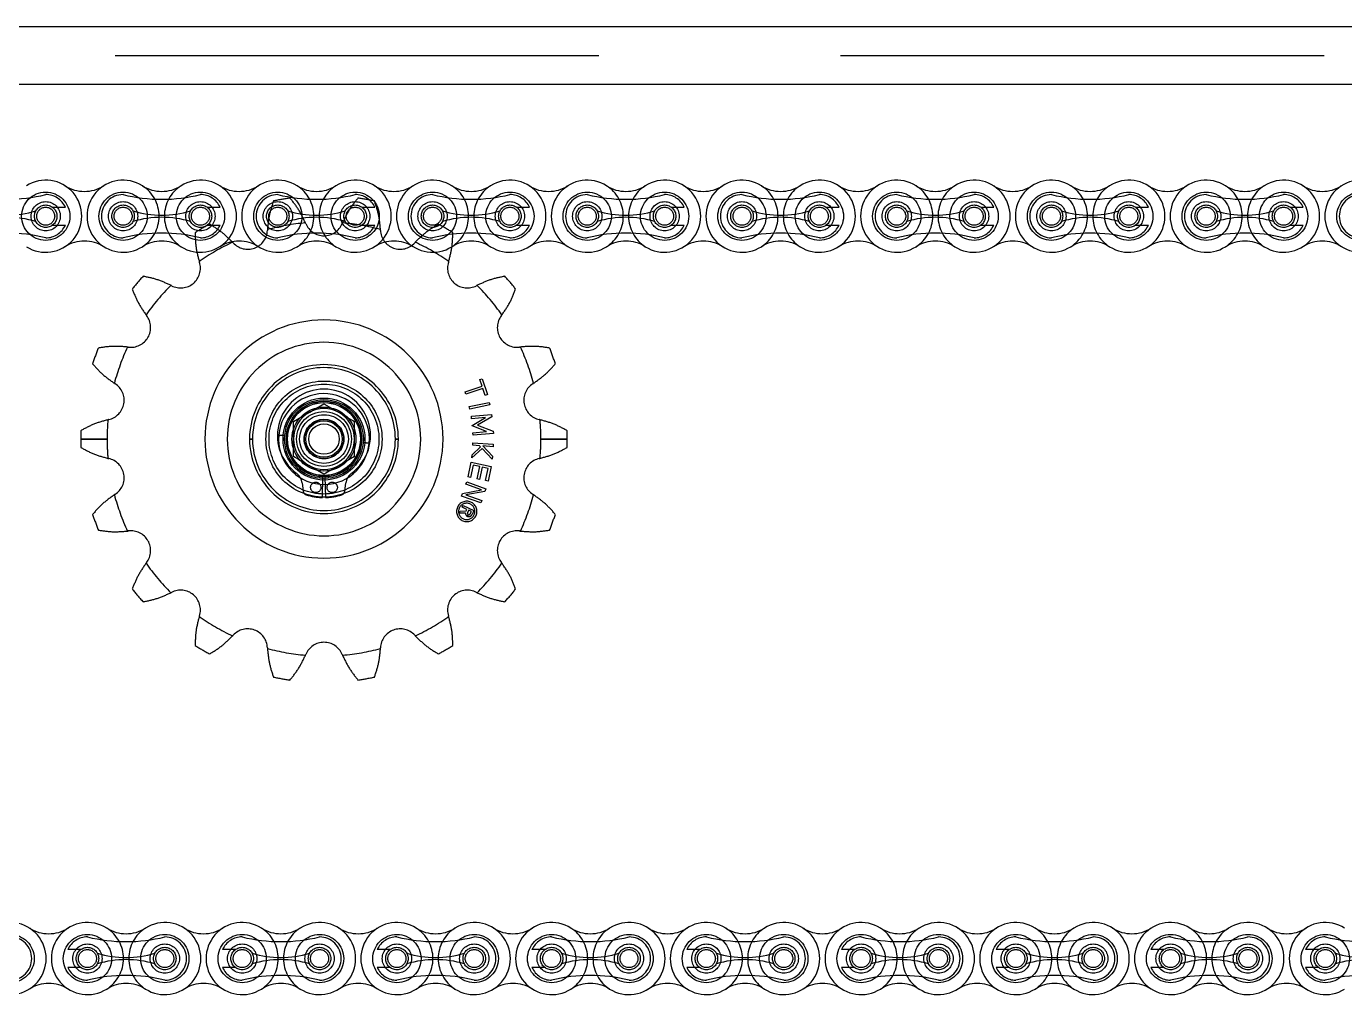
# Model space of a CAD drawing. Header units: metres. Extents: x 0 to 21025, y 0 to 14850.
# Drawn here: x 5267.5 to 5483.9, y 13127.8 to 13286.7 of the extents above; entities that cross this region are included whole.
import ezdxf

# ---------------------------------------------------------------- set-up
doc = ezdxf.new("R2010")
doc.units = ezdxf.units.M
doc.header["$LTSCALE"] = 25
doc.linetypes.add('HIDDEN2', pattern=[4.7625, 3.175, -1.5875])
doc.layers.add('SL4', color=4, linetype='Continuous')
doc.layers.add('ST1', color=7, linetype='HIDDEN2')

msp = doc.modelspace()

# ---------------------------------------------------------------- linework, layer by layer
at = {"layer": 'SL4'}
for p, q in [((4210.539, 13286.681), (5535.514, 13286.681)), ((5535.514, 13277.156), (4210.539, 13277.156)), ((5316.357, 13224.725), (5318.857, 13223.281)), ((5311.357, 13221.838), (5313.857, 13223.281)), ((5321.357, 13216.064), (5318.857, 13214.621)), ((5316.357, 13213.178), (5313.857, 13214.621))]:
    msp.add_line(p, q, dxfattribs=at)
for radius in [6, 3, 2.5]:
    msp.add_circle((5316.357, 13218.951), radius, dxfattribs=at)
for start, end in [(120, 180), (60, 120), (0, 60), (180, 240), (300, 0), (240, 300)]:
    msp.add_arc((5316.357, 13218.951), 5, start, end, dxfattribs=at)
for points, knots in [([(5313.857, 13223.281), (5313.916, 13223.316), (5314.76, 13223.803), (5315.587, 13224.281), (5316.357, 13224.725)], [0, 0, 0, 0, 0.07020058, 1, 1, 1, 1]), ([(5318.857, 13223.281), (5318.916, 13223.247), (5319.76, 13222.76), (5320.587, 13222.282), (5321.357, 13221.838)], [0, 0, 0, 0, 0.0702006, 1, 1, 1, 1]), ([(5311.357, 13218.951), (5311.357, 13219.214), (5311.357, 13220.191), (5311.357, 13221.142), (5311.357, 13221.838)], [0, 0, 0, 0, 0.2686336, 1, 1, 1, 1]), ([(5321.357, 13218.951), (5321.357, 13219.214), (5321.357, 13220.191), (5321.357, 13221.142), (5321.357, 13221.838)], [0, 0, 0, 0, 0.2686336, 1, 1, 1, 1]), ([(5311.357, 13216.064), (5311.357, 13216.307), (5311.357, 13217.248), (5311.357, 13218.225), (5311.357, 13218.951)], [0, 0, 0, 0, 0.2575513, 1, 1, 1, 1]), ([(5321.357, 13216.064), (5321.357, 13216.307), (5321.357, 13217.248), (5321.357, 13218.225), (5321.357, 13218.951)], [0, 0, 0, 0, 0.2575513, 1, 1, 1, 1]), ([(5313.857, 13214.621), (5313.797, 13214.655), (5312.953, 13215.143), (5312.126, 13215.62), (5311.357, 13216.064)], [0, 0, 0, 0, 0.0702006, 1, 1, 1, 1]), ([(5318.857, 13214.621), (5318.797, 13214.587), (5317.953, 13214.099), (5317.126, 13213.622), (5316.357, 13213.178)], [0, 0, 0, 0, 0.07020058, 1, 1, 1, 1])]:
    msp.add_open_spline(points, degree=3, knots=knots, dxfattribs=at)
at = {"layer": 'ST1'}
for p, q in [((4210.539, 13281.919), (5535.514, 13281.919)), ((5535.514, 13277.156), (4210.539, 13277.156)), ((5271.784, 13256.997), (5273.908, 13256.997)), ((5297.184, 13256.997), (5299.308, 13256.997)), ((5322.584, 13256.997), (5324.708, 13256.997)), ((5347.984, 13256.997), (5350.108, 13256.997)), ((5373.384, 13256.997), (5375.508, 13256.997)), ((5398.784, 13256.997), (5400.908, 13256.997)), ((5424.184, 13256.997), (5426.308, 13256.997)), ((5449.584, 13256.997), (5451.708, 13256.997)), ((5474.984, 13256.997), (5477.108, 13256.997)), ((5271.784, 13254.045), (5273.908, 13254.045)), ((5297.184, 13254.045), (5299.308, 13254.045)), ((5322.584, 13254.045), (5324.708, 13254.045)), ((5347.984, 13254.045), (5350.108, 13254.045)), ((5373.384, 13254.045), (5375.508, 13254.045)), ((5398.784, 13254.045), (5400.908, 13254.045)), ((5424.184, 13254.045), (5426.308, 13254.045)), ((5449.584, 13254.045), (5451.708, 13254.045)), ((5474.984, 13254.045), (5477.108, 13254.045)), ((5341.954, 13228.724), (5342.344, 13228.851)), ((5342.316, 13227.613), (5341.954, 13228.724)), ((5342.344, 13228.851), (5343.191, 13226.249)), ((5339.524, 13226.705), (5342.316, 13227.613)), ((5339.649, 13226.324), (5339.524, 13226.705)), ((5342.44, 13227.231), (5339.649, 13226.324)), ((5342.801, 13226.122), (5342.44, 13227.231)), ((5340.202, 13224.268), (5343.474, 13224.967)), ((5343.558, 13224.575), (5340.286, 13223.875)), ((5343.191, 13226.249), (5342.801, 13226.122)), ((5343.474, 13224.967), (5343.558, 13224.575)), ((5340.286, 13223.875), (5340.202, 13224.268)), ((5340.55, 13222.686), (5343.882, 13222.985)), ((5340.586, 13222.287), (5340.55, 13222.686)), ((5342.848, 13222.487), (5340.586, 13222.287)), ((5340.688, 13221.148), (5342.848, 13222.487)), ((5343.918, 13222.583), (5341.574, 13221.205)), ((5343.882, 13222.985), (5343.918, 13222.583)), ((5340.692, 13221.105), (5340.688, 13221.148)), ((5343.055, 13220.17), (5340.692, 13221.105)), ((5340.793, 13219.966), (5343.055, 13220.17)), ((5341.574, 13221.205), (5344.126, 13220.265)), ((5344.126, 13220.265), (5344.161, 13219.871)), ((5280.749, 13218.951), (5276.417, 13218.951)), ((5276.417, 13218.951), (5280.749, 13218.951)), ((5276.417, 13218.951), (5280.749, 13218.951)), ((5280.749, 13218.951), (5276.417, 13218.951)), ((5304.142, 13218.951), (5304.63, 13218.951)), ((5304.63, 13218.951), (5304.142, 13218.951)), ((5304.63, 13218.951), (5304.142, 13218.951)), ((5304.142, 13218.951), (5304.63, 13218.951)), ((5309.906, 13219.516), (5308.933, 13219.601)), ((5308.933, 13219.601), (5309.906, 13219.516)), ((5308.933, 13219.601), (5309.906, 13219.516)), ((5309.906, 13219.516), (5308.933, 13219.601)), ((5323.78, 13218.302), (5322.807, 13218.387)), ((5322.807, 13218.387), (5323.78, 13218.302)), ((5322.807, 13218.387), (5323.78, 13218.302)), ((5323.78, 13218.302), (5322.807, 13218.387)), ((5328.083, 13218.951), (5328.572, 13218.951)), ((5328.572, 13218.951), (5328.083, 13218.951)), ((5328.572, 13218.951), (5328.083, 13218.951)), ((5328.083, 13218.951), (5328.572, 13218.951)), ((5340.78, 13217.936), (5340.81, 13218.336)), ((5341.873, 13217.854), (5340.78, 13217.936)), ((5340.829, 13219.571), (5340.793, 13219.966)), ((5340.81, 13218.336), (5344.146, 13218.085)), ((5344.161, 13219.871), (5340.829, 13219.571)), ((5342.063, 13217.651), (5341.873, 13217.854)), ((5344.146, 13218.085), (5344.116, 13217.685)), ((5356.297, 13218.951), (5351.964, 13218.951)), ((5351.964, 13218.951), (5356.297, 13218.951)), ((5351.964, 13218.951), (5356.297, 13218.951)), ((5356.297, 13218.951), (5351.964, 13218.951)), ((5342.298, 13217.402), (5340.625, 13215.885)), ((5340.625, 13215.885), (5340.662, 13216.382)), ((5340.662, 13216.382), (5342.063, 13217.651)), ((5343.961, 13215.634), (5342.298, 13217.402)), ((5342.416, 13217.813), (5343.998, 13216.131)), ((5344.116, 13217.685), (5342.416, 13217.813)), ((5343.998, 13216.131), (5343.961, 13215.634)), ((5340.013, 13212.729), (5340.518, 13215.134)), ((5340.837, 13214.656), (5340.414, 13212.644)), ((5340.518, 13215.134), (5343.792, 13214.447)), ((5341.935, 13214.426), (5340.837, 13214.656)), ((5341.513, 13212.414), (5341.935, 13214.426)), ((5342.337, 13214.342), (5341.914, 13212.33)), ((5343.308, 13214.138), (5342.337, 13214.342)), ((5342.885, 13212.126), (5343.308, 13214.138)), ((5343.792, 13214.447), (5343.287, 13212.041)), ((5312.76, 13211.749), (5312.936, 13210.418)), ((5316.107, 13209.354), (5316.195, 13212.753)), ((5316.518, 13212.753), (5316.607, 13209.354)), ((5319.778, 13210.418), (5319.953, 13211.749)), ((5339.648, 13211.532), (5339.782, 13211.91)), ((5342.19, 13210.625), (5339.648, 13211.532)), ((5339.782, 13211.91), (5342.933, 13210.786)), ((5340.414, 13212.644), (5340.013, 13212.729)), ((5341.914, 13212.33), (5341.513, 13212.414)), ((5343.287, 13212.041), (5342.885, 13212.126)), ((5338.957, 13209.595), (5339.11, 13210.023)), ((5342.109, 13208.473), (5338.957, 13209.595)), ((5339.11, 13210.023), (5342.19, 13210.625)), ((5342.775, 13210.341), (5339.635, 13209.779)), ((5339.635, 13209.779), (5342.244, 13208.851)), ((5342.933, 13210.786), (5342.775, 13210.341)), ((5338.555, 13206.778), (5338.726, 13207.138)), ((5338.726, 13207.138), (5339.706, 13207.161)), ((5339.061, 13207.765), (5339.202, 13208.062)), ((5339.822, 13207.405), (5339.061, 13207.765)), ((5339.202, 13208.062), (5340.97, 13207.225)), ((5339.706, 13207.161), (5339.822, 13207.405)), ((5340.109, 13207.282), (5339.92, 13206.881)), ((5340.553, 13207.072), (5340.109, 13207.282)), ((5340.366, 13206.676), (5340.553, 13207.072)), ((5340.97, 13207.225), (5340.659, 13206.568)), ((5342.244, 13208.851), (5342.109, 13208.473)), ((5339.584, 13206.802), (5338.555, 13206.778)), ((5340.033, 13206.556), (5339.899, 13206.274)), ((5339.907, 13206.27), (5340.04, 13206.553)), ((5276.422, 13135.162), (5274.298, 13135.162)), ((5301.822, 13135.162), (5299.698, 13135.162)), ((5327.222, 13135.162), (5325.098, 13135.162)), ((5352.622, 13135.162), (5350.498, 13135.162)), ((5378.022, 13135.162), (5375.898, 13135.162)), ((5403.422, 13135.162), (5401.298, 13135.162)), ((5428.822, 13135.162), (5426.698, 13135.162)), ((5454.222, 13135.162), (5452.098, 13135.162)), ((5479.622, 13135.162), (5477.498, 13135.162)), ((5276.422, 13132.21), (5274.298, 13132.21)), ((5301.822, 13132.21), (5299.698, 13132.21)), ((5327.222, 13132.21), (5325.098, 13132.21)), ((5352.622, 13132.21), (5350.498, 13132.21)), ((5378.022, 13132.21), (5375.898, 13132.21)), ((5403.422, 13132.21), (5401.298, 13132.21)), ((5428.822, 13132.21), (5426.698, 13132.21)), ((5454.222, 13132.21), (5452.098, 13132.21)), ((5479.622, 13132.21), (5477.498, 13132.21))]:
    msp.add_line(p, q, dxfattribs=at)
for centre, radius in [((5270.677, 13255.521), 3.96), ((5283.377, 13255.521), 3.96), ((5296.077, 13255.521), 3.96), ((5308.777, 13255.521), 3.96), ((5321.477, 13255.521), 3.96), ((5334.177, 13255.521), 3.96), ((5346.877, 13255.521), 3.96), ((5359.577, 13255.521), 3.96), ((5372.277, 13255.521), 3.96), ((5384.977, 13255.521), 3.96), ((5397.677, 13255.521), 3.96), ((5410.377, 13255.521), 3.96), ((5423.077, 13255.521), 3.96), ((5435.777, 13255.521), 3.96), ((5448.477, 13255.521), 3.96), ((5461.177, 13255.521), 3.96), ((5473.877, 13255.521), 3.96), ((5486.577, 13255.521), 3.96), ((5270.677, 13255.521), 2.399), ((5270.677, 13255.521), 1.845), ((5270.677, 13255.521), 1.476), ((5283.377, 13255.521), 2.398), ((5283.377, 13255.521), 1.845), ((5283.377, 13255.521), 1.476), ((5296.077, 13255.521), 2.399), ((5296.077, 13255.521), 1.845), ((5296.077, 13255.521), 1.476), ((5308.777, 13255.521), 2.398), ((5308.777, 13255.521), 1.845), ((5308.777, 13255.521), 1.476), ((5321.477, 13255.521), 2.398), ((5321.477, 13255.521), 1.845), ((5321.477, 13255.521), 1.476), ((5334.177, 13255.521), 2.398), ((5334.177, 13255.521), 1.845), ((5334.177, 13255.521), 1.476), ((5346.877, 13255.521), 2.399), ((5346.877, 13255.521), 1.845), ((5346.877, 13255.521), 1.476), ((5359.577, 13255.521), 2.398), ((5359.577, 13255.521), 1.845), ((5359.577, 13255.521), 1.476), ((5372.277, 13255.521), 2.399), ((5372.277, 13255.521), 1.845), ((5372.277, 13255.521), 1.476), ((5384.977, 13255.521), 2.398), ((5384.977, 13255.521), 1.845), ((5384.977, 13255.521), 1.476), ((5397.677, 13255.521), 2.398), ((5397.677, 13255.521), 1.845), ((5397.677, 13255.521), 1.476), ((5410.377, 13255.521), 2.398), ((5410.377, 13255.521), 1.845), ((5410.377, 13255.521), 1.476), ((5423.077, 13255.521), 2.399), ((5423.077, 13255.521), 1.845), ((5423.077, 13255.521), 1.476), ((5435.777, 13255.521), 2.399), ((5435.777, 13255.521), 1.845), ((5435.777, 13255.521), 1.476), ((5448.477, 13255.521), 2.398), ((5448.477, 13255.521), 1.845), ((5448.477, 13255.521), 1.476), ((5461.177, 13255.521), 2.399), ((5461.177, 13255.521), 1.845), ((5461.177, 13255.521), 1.476), ((5473.877, 13255.521), 2.398), ((5473.877, 13255.521), 1.845), ((5473.877, 13255.521), 1.476), ((5316.357, 13218.951), 9.525), ((5316.357, 13218.951), 9.025), ((5316.357, 13218.951), 6.725), ((5316.357, 13218.951), 6.725), ((5316.357, 13218.951), 6.475), ((5316.357, 13218.951), 6.2), ((5316.357, 13218.951), 5.975), ((5316.357, 13218.951), 5.25), ((5316.357, 13218.951), 5.25), ((5316.357, 13218.951), 4.5), ((5316.357, 13218.951), 4), ((5316.357, 13218.951), 3.25), ((5316.357, 13218.951), 3.25), ((5316.357, 13218.951), 3.2), ((5315.007, 13211.015), 0.85), ((5317.707, 13211.015), 0.85), ((5264.829, 13133.686), 3.96), ((5277.529, 13133.686), 3.96), ((5277.529, 13133.686), 2.398), ((5290.229, 13133.686), 3.96), ((5290.229, 13133.686), 2.398), ((5302.929, 13133.686), 3.96), ((5302.929, 13133.686), 2.399), ((5315.629, 13133.686), 3.96), ((5315.629, 13133.686), 2.399), ((5328.329, 13133.686), 3.96), ((5328.329, 13133.686), 2.398), ((5341.029, 13133.686), 3.96), ((5341.029, 13133.686), 2.399), ((5353.729, 13133.686), 3.96), ((5353.729, 13133.686), 2.399), ((5366.429, 13133.686), 3.96), ((5366.429, 13133.686), 2.398), ((5379.129, 13133.686), 3.96), ((5379.129, 13133.686), 2.398), ((5391.829, 13133.686), 3.96), ((5391.829, 13133.686), 2.399), ((5404.529, 13133.686), 3.96), ((5404.529, 13133.686), 2.398), ((5417.229, 13133.686), 3.96), ((5417.229, 13133.686), 2.398), ((5429.929, 13133.686), 3.96), ((5429.929, 13133.686), 2.399), ((5442.629, 13133.686), 3.96), ((5442.629, 13133.686), 2.398), ((5455.329, 13133.686), 3.96), ((5455.329, 13133.686), 2.398), ((5468.029, 13133.686), 3.96), ((5468.029, 13133.686), 2.398), ((5480.729, 13133.686), 3.96), ((5480.729, 13133.686), 2.399), ((5277.529, 13133.686), 1.845), ((5277.529, 13133.686), 1.476), ((5290.229, 13133.686), 1.845), ((5290.229, 13133.686), 1.476), ((5302.929, 13133.686), 1.845), ((5302.929, 13133.686), 1.476), ((5315.629, 13133.686), 1.845), ((5315.629, 13133.686), 1.476), ((5328.329, 13133.686), 1.845), ((5328.329, 13133.686), 1.476), ((5341.029, 13133.686), 1.845), ((5341.029, 13133.686), 1.476), ((5353.729, 13133.686), 1.845), ((5353.729, 13133.686), 1.476), ((5366.429, 13133.686), 1.845), ((5366.429, 13133.686), 1.476), ((5379.129, 13133.686), 1.845), ((5379.129, 13133.686), 1.476), ((5391.829, 13133.686), 1.845), ((5391.829, 13133.686), 1.476), ((5404.529, 13133.686), 1.845), ((5404.529, 13133.686), 1.476), ((5417.229, 13133.686), 1.845), ((5417.229, 13133.686), 1.476), ((5429.929, 13133.686), 1.845), ((5429.929, 13133.686), 1.476), ((5442.629, 13133.686), 1.845), ((5442.629, 13133.686), 1.476), ((5455.329, 13133.686), 1.845), ((5455.329, 13133.686), 1.476), ((5468.029, 13133.686), 1.845), ((5468.029, 13133.686), 1.476), ((5480.729, 13133.686), 1.845), ((5480.729, 13133.686), 1.476)]:
    msp.add_circle(centre, radius, dxfattribs=at)
for centre, radius, start, end in [((5270.677, 13255.521), 5.92, 237.56669, 122.43331), ((5283.377, 13255.521), 5.92, 57.56669, 302.43331), ((5296.077, 13255.521), 5.92, 237.56669, 122.43331), ((5308.777, 13255.521), 5.92, 57.56669, 302.43331), ((5321.477, 13255.521), 5.92, 237.56669, 122.43331), ((5334.177, 13255.521), 5.92, 57.56669, 302.43331), ((5346.877, 13255.521), 5.92, 237.56669, 122.43331), ((5359.577, 13255.521), 5.92, 57.56669, 302.43331), ((5372.277, 13255.521), 5.92, 237.56669, 122.43331), ((5384.977, 13255.521), 5.92, 57.56669, 302.43331), ((5397.677, 13255.521), 5.92, 237.56669, 122.43331), ((5410.377, 13255.521), 5.92, 57.56669, 302.43331), ((5423.077, 13255.521), 5.92, 237.56669, 122.43331), ((5435.777, 13255.521), 5.92, 57.56669, 302.43331), ((5448.477, 13255.521), 5.92, 237.56669, 122.43331), ((5461.177, 13255.521), 5.92, 57.56669, 302.43331), ((5473.877, 13255.521), 5.92, 237.56669, 122.43331), ((5486.577, 13255.521), 5.92, 57.56669, 302.43331), ((5264.327, 13284.618), 26.322, 256.04015, 283.95985), ((5270.677, 13255.521), 3.552, 24.55336, 90), ((5277.027, 13265.514), 5.92, 237.56669, 302.43331), ((5283.377, 13255.521), 3.552, 90, 270), ((5289.727, 13284.618), 26.322, 256.04015, 283.95985), ((5289.727, 13265.514), 5.92, 237.56669, 302.43331), ((5283.377, 13255.521), 5.92, 302.43324, 57.56676), ((5296.077, 13255.521), 5.92, 122.43324, 237.56676), ((5296.077, 13255.521), 3.552, 24.55336, 90), ((5302.427, 13265.514), 5.92, 237.56669, 302.43331), ((5308.777, 13255.521), 3.552, 90, 270), ((5315.127, 13284.618), 26.322, 256.04015, 283.95985), ((5315.127, 13265.514), 5.92, 237.56669, 302.43331), ((5308.777, 13255.521), 5.92, 302.43324, 57.56676), ((5321.477, 13255.521), 5.92, 122.43324, 237.56676), ((5321.477, 13255.521), 3.552, 24.55336, 90), ((5327.827, 13265.514), 5.92, 237.56669, 302.43331), ((5334.177, 13255.521), 3.552, 90, 270), ((5340.527, 13284.618), 26.322, 256.04015, 283.95985), ((5340.527, 13265.514), 5.92, 237.56669, 302.43331), ((5334.177, 13255.521), 5.92, 302.43324, 57.56676), ((5346.877, 13255.521), 5.92, 122.43324, 237.56676), ((5346.877, 13255.521), 3.552, 24.55336, 90), ((5353.227, 13265.514), 5.92, 237.56669, 302.43331), ((5359.577, 13255.521), 3.552, 90, 270), ((5365.927, 13284.618), 26.322, 256.04015, 283.95985), ((5365.927, 13265.514), 5.92, 237.56669, 302.43331), ((5359.577, 13255.521), 5.92, 302.43324, 57.56676), ((5372.277, 13255.521), 5.92, 122.43324, 237.56676), ((5372.277, 13255.521), 3.552, 24.55336, 90), ((5378.627, 13265.514), 5.92, 237.56669, 302.43331), ((5384.977, 13255.521), 3.552, 90, 270), ((5391.327, 13284.618), 26.322, 256.04015, 283.95985), ((5391.327, 13265.514), 5.92, 237.56669, 302.43331), ((5384.977, 13255.521), 5.92, 302.43324, 57.56676), ((5397.677, 13255.521), 5.92, 122.43324, 237.56676), ((5397.677, 13255.521), 3.552, 24.55336, 90), ((5404.027, 13265.514), 5.92, 237.56669, 302.43331), ((5410.377, 13255.521), 3.552, 90, 270), ((5416.727, 13284.618), 26.322, 256.04015, 283.95985), ((5416.727, 13265.514), 5.92, 237.56669, 302.43331), ((5410.377, 13255.521), 5.92, 302.43324, 57.56676), ((5423.077, 13255.521), 5.92, 122.43324, 237.56676), ((5423.077, 13255.521), 3.552, 24.55336, 90), ((5429.427, 13265.514), 5.92, 237.56669, 302.43331), ((5435.777, 13255.521), 3.552, 90, 270), ((5442.127, 13284.618), 26.322, 256.04015, 283.95985), ((5442.127, 13265.514), 5.92, 237.56669, 302.43331), ((5435.777, 13255.521), 5.92, 302.43324, 57.56676), ((5448.477, 13255.521), 5.92, 122.43324, 237.56676), ((5448.477, 13255.521), 3.552, 24.55336, 90), ((5454.827, 13265.514), 5.92, 237.56669, 302.43331), ((5461.177, 13255.521), 3.552, 90, 270), ((5467.527, 13284.618), 26.322, 256.04015, 283.95985), ((5467.527, 13265.514), 5.92, 237.56669, 302.43331), ((5461.177, 13255.521), 5.92, 302.43324, 57.56676), ((5473.877, 13255.521), 5.92, 122.43324, 237.56676), ((5473.877, 13255.521), 3.552, 24.55336, 90), ((5480.227, 13265.514), 5.92, 237.56669, 302.43331), ((5486.577, 13255.521), 3.552, 90, 270), ((5316.357, 13218.951), 39.94, 98.03204, 101.96796), ((5316.357, 13218.951), 39.94, 78.03204, 81.96796), ((5264.327, 13271.874), 16.175, 252.993, 287.007), ((5264.327, 13239.169), 16.175, 72.993, 107.007), ((5289.727, 13271.874), 16.175, 252.993, 287.007), ((5289.727, 13239.169), 16.175, 72.993, 107.007), ((5315.127, 13271.874), 16.175, 252.993, 287.007), ((5315.127, 13239.169), 16.175, 72.993, 107.007), ((5340.527, 13271.874), 16.175, 252.993, 287.007), ((5340.527, 13239.169), 16.175, 72.993, 107.007), ((5365.927, 13271.874), 16.175, 252.993, 287.007), ((5365.927, 13239.169), 16.175, 72.993, 107.007), ((5391.327, 13271.874), 16.175, 252.993, 287.007), ((5391.327, 13239.169), 16.175, 72.993, 107.007), ((5416.727, 13271.874), 16.175, 252.993, 287.007), ((5416.727, 13239.169), 16.175, 72.993, 107.007), ((5442.127, 13271.874), 16.175, 252.993, 287.007), ((5442.127, 13239.169), 16.175, 72.993, 107.007), ((5467.527, 13271.874), 16.175, 252.993, 287.007), ((5467.527, 13239.169), 16.175, 72.993, 107.007), ((5264.327, 13226.424), 26.322, 76.04015, 103.95985), ((5270.677, 13255.521), 3.552, 270, 335.44664), ((5289.727, 13226.424), 26.322, 76.04015, 103.95985), ((5316.357, 13218.951), 39.94, 118.03204, 121.96796), ((5296.077, 13255.521), 3.552, 270, 335.44664), ((5303.84, 13253.341), 3.238, 222.5, 357.5), ((5322.45, 13252.529), 15.39, 177.01769, 177.5), ((5316.357, 13218.951), 35.607, 94.90066, 105.09934), ((5316.357, 13218.951), 35.607, 94.90066, 105.09934), ((5316.357, 13218.951), 35.607, 94.90066, 105.09934), ((5316.357, 13218.951), 35.607, 94.90066, 105.09934), ((5315.127, 13226.424), 26.322, 76.04015, 103.95985), ((5299.146, 13248.42), 15.39, 22.5, 22.98231), ((5316.357, 13255.548), 3.238, 202.5, 337.5), ((5333.567, 13248.42), 15.39, 157.01769, 157.5), ((5316.357, 13218.951), 35.607, 74.90066, 85.09934), ((5316.357, 13218.951), 35.607, 74.90066, 85.09934), ((5316.357, 13218.951), 35.607, 74.90066, 85.09934), ((5316.357, 13218.951), 35.607, 74.90066, 85.09934), ((5321.477, 13255.521), 3.552, 270, 335.44664), ((5310.263, 13252.529), 15.39, 2.5, 2.98231), ((5328.874, 13253.341), 3.238, 182.5, 317.5), ((5340.527, 13226.424), 26.322, 76.04015, 103.95985), ((5316.357, 13218.951), 39.94, 58.03204, 61.96796), ((5346.877, 13255.521), 3.552, 270, 335.44664), ((5365.927, 13226.424), 26.322, 76.04015, 103.95985), ((5372.277, 13255.521), 3.552, 270, 335.44664), ((5391.327, 13226.424), 26.322, 76.04015, 103.95985), ((5397.677, 13255.521), 3.552, 270, 335.44664), ((5416.727, 13226.424), 26.322, 76.04015, 103.95985), ((5423.077, 13255.521), 3.552, 270, 335.44664), ((5442.127, 13226.424), 26.322, 76.04015, 103.95985), ((5448.477, 13255.521), 3.552, 270, 335.44664), ((5467.527, 13226.424), 26.322, 76.04015, 103.95985), ((5473.877, 13255.521), 3.552, 270, 335.44664), ((5277.027, 13245.528), 5.92, 57.56669, 122.43331), ((5289.727, 13245.528), 5.92, 57.56669, 122.43331), ((5316.357, 13218.951), 35.607, 114.90066, 125.09934), ((5316.357, 13218.951), 35.607, 114.90066, 125.09934), ((5316.357, 13218.951), 35.607, 114.90066, 125.09934), ((5316.357, 13218.951), 35.607, 114.90066, 125.09934), ((5302.427, 13245.528), 5.92, 57.56669, 122.43331), ((5290.105, 13240.756), 15.39, 42.5, 42.98231), ((5315.127, 13245.528), 5.92, 57.56669, 122.43331), ((5327.827, 13245.528), 5.92, 57.56669, 122.43331), ((5342.608, 13240.756), 15.39, 137.01769, 137.5), ((5316.357, 13218.951), 35.607, 54.90066, 65.09934), ((5316.357, 13218.951), 35.607, 54.90066, 65.09934), ((5316.357, 13218.951), 35.607, 54.90066, 65.09934), ((5316.357, 13218.951), 35.607, 54.90066, 65.09934), ((5340.527, 13245.528), 5.92, 57.56669, 122.43331), ((5353.227, 13245.528), 5.92, 57.56669, 122.43331), ((5365.927, 13245.528), 5.92, 57.56669, 122.43331), ((5378.627, 13245.528), 5.92, 57.56669, 122.43331), ((5391.327, 13245.528), 5.92, 57.56669, 122.43331), ((5404.027, 13245.528), 5.92, 57.56669, 122.43331), ((5416.727, 13245.528), 5.92, 57.56669, 122.43331), ((5429.427, 13245.528), 5.92, 57.56669, 122.43331), ((5442.127, 13245.528), 5.92, 57.56669, 122.43331), ((5454.827, 13245.528), 5.92, 57.56669, 122.43331), ((5467.527, 13245.528), 5.92, 57.56669, 122.43331), ((5480.227, 13245.528), 5.92, 57.56669, 122.43331), ((5292.833, 13246.986), 3.238, 242.5, 17.5), ((5310.599, 13252.588), 15.39, 197.01769, 197.5), ((5339.881, 13246.986), 3.238, 162.5, 297.5), ((5322.115, 13252.588), 15.39, 342.5, 342.98231), ((5316.357, 13218.951), 39.94, 138.03204, 141.96796), ((5316.357, 13218.951), 35.607, 134.90066, 145.09934), ((5316.357, 13218.951), 35.607, 134.90066, 145.09934), ((5316.357, 13218.951), 35.607, 134.90066, 145.09934), ((5316.357, 13218.951), 35.607, 134.90066, 145.09934), ((5284.231, 13230.463), 15.39, 62.5, 62.98231), ((5348.482, 13230.463), 15.39, 117.01769, 117.5), ((5316.357, 13218.951), 35.607, 34.90066, 45.09934), ((5316.357, 13218.951), 35.607, 34.90066, 45.09934), ((5316.357, 13218.951), 35.607, 34.90066, 45.09934), ((5316.357, 13218.951), 35.607, 34.90066, 45.09934), ((5316.357, 13218.951), 39.94, 38.03204, 41.96796), ((5284.663, 13237.25), 3.238, 262.5, 37.5), ((5299.442, 13248.59), 15.39, 217.01769, 217.5), ((5316.357, 13218.951), 19.544, 0, 180), ((5348.051, 13237.25), 3.238, 142.5, 277.5), ((5333.272, 13248.59), 15.39, 322.5, 322.98231), ((5316.357, 13218.951), 39.94, 158.03204, 161.96796), ((5316.357, 13218.951), 35.607, 154.90066, 165.09934), ((5316.357, 13218.951), 35.607, 154.90066, 165.09934), ((5316.357, 13218.951), 35.607, 154.90066, 165.09934), ((5316.357, 13218.951), 35.607, 154.90066, 165.09934), ((5282.231, 13218.781), 15.39, 82.5, 82.98231), ((5316.357, 13218.951), 15.88, 0, 180), ((5350.482, 13218.781), 15.39, 97.01769, 97.5), ((5316.357, 13218.951), 35.607, 14.90066, 25.09934), ((5316.357, 13218.951), 35.607, 14.90066, 25.09934), ((5316.357, 13218.951), 35.607, 14.90066, 25.09934), ((5316.357, 13218.951), 35.607, 14.90066, 25.09934), ((5316.357, 13218.951), 39.94, 18.03204, 21.96796), ((5316.357, 13218.951), 12.215, 0, 180), ((5316.357, 13218.951), 11.726, 0, 180), ((5316.357, 13218.951), 11.726, 0, 180), ((5316.357, 13218.951), 11.726, 0, 180), ((5316.357, 13218.951), 11.726, 0, 180), ((5280.316, 13225.306), 3.238, 282.5, 57.5), ((5290.325, 13241.017), 15.39, 237.01769, 237.5), ((5316.357, 13219.508), 7.643, 306.50645, 233.49355), ((5352.398, 13225.306), 3.238, 122.5, 257.5), ((5342.389, 13241.017), 15.39, 302.5, 302.98231), ((5316.357, 13218.951), 7.452, 355, 175), ((5316.357, 13218.951), 7.452, 355, 175), ((5316.357, 13218.951), 7.452, 355, 175), ((5316.357, 13218.951), 7.452, 355, 175), ((5316.357, 13218.951), 6.2, 271.49225, 268.50775), ((5316.357, 13218.951), 39.94, 178.03204, 180), ((5316.357, 13218.951), 35.607, 174.90066, 180), ((5316.357, 13218.951), 35.607, 174.90066, 180), ((5316.357, 13218.951), 35.607, 174.90066, 180), ((5316.357, 13218.951), 35.607, 174.90066, 180), ((5284.347, 13207.119), 15.39, 102.5, 102.98231), ((5348.366, 13207.119), 15.39, 77.01769, 77.5), ((5316.357, 13218.951), 35.607, 0, 5.09934), ((5316.357, 13218.951), 35.607, 0, 5.09934), ((5316.357, 13218.951), 35.607, 0, 5.09934), ((5316.357, 13218.951), 35.607, 0, 5.09934), ((5316.357, 13218.951), 39.94, 0, 1.96796), ((5316.357, 13218.951), 39.94, 180, 181.96796), ((5316.357, 13218.951), 35.607, 180, 185.09934), ((5316.357, 13218.951), 35.607, 180, 185.09934), ((5316.357, 13218.951), 35.607, 180, 185.09934), ((5316.357, 13218.951), 35.607, 180, 185.09934), ((5316.357, 13218.951), 19.544, 180, 0), ((5316.357, 13218.951), 15.88, 180, 0), ((5316.357, 13218.951), 12.215, 180, 0), ((5316.357, 13218.951), 11.726, 180, 0), ((5316.357, 13218.951), 11.726, 180, 0), ((5316.357, 13218.951), 11.726, 180, 0), ((5316.357, 13218.951), 11.726, 180, 0), ((5316.357, 13218.951), 7.452, 175, 355), ((5316.357, 13218.951), 7.452, 175, 355), ((5316.357, 13218.951), 7.452, 175, 355), ((5316.357, 13218.951), 7.452, 175, 355), ((5316.357, 13218.951), 35.607, 354.90066, 0), ((5316.357, 13218.951), 35.607, 354.90066, 0), ((5316.357, 13218.951), 35.607, 354.90066, 0), ((5316.357, 13218.951), 35.607, 354.90066, 0), ((5316.357, 13218.951), 39.94, 358.03204, 0), ((5284.347, 13230.783), 15.39, 257.01769, 257.5), ((5280.316, 13212.596), 3.238, 302.5, 77.5), ((5352.398, 13212.596), 3.238, 102.5, 237.5), ((5348.366, 13230.783), 15.39, 282.5, 282.98231), ((5310.383, 13211.436), 2.398, 7.5, 53.49355), ((5322.331, 13211.436), 2.398, 126.50645, 172.5), ((5290.325, 13196.885), 15.39, 122.5, 122.98231), ((5316.357, 13218.951), 35.607, 194.90066, 205.09934), ((5316.357, 13218.951), 35.607, 194.90066, 205.09934), ((5316.357, 13218.951), 35.607, 194.90066, 205.09934), ((5316.357, 13218.951), 35.607, 194.90066, 205.09934), ((5313.679, 13210.516), 0.75, 187.5, 252.39018), ((5316.357, 13218.951), 9.6, 252.39018, 268.50775), ((5316.357, 13218.951), 9.6, 271.49225, 287.60982), ((5319.034, 13210.516), 0.75, 287.60982, 352.5), ((5316.357, 13218.951), 35.607, 334.90066, 345.09934), ((5316.357, 13218.951), 35.607, 334.90066, 345.09934), ((5316.357, 13218.951), 35.607, 334.90066, 345.09934), ((5316.357, 13218.951), 35.607, 334.90066, 345.09934), ((5342.389, 13196.885), 15.39, 57.01769, 57.5), ((5339.791, 13207.071), 1.673, 90, 270), ((5339.791, 13207.071), 1.339, 90, 270), ((5339.791, 13207.071), 1.673, 270, 90), ((5339.791, 13207.071), 1.339, 270, 90), ((5316.357, 13218.951), 39.94, 198.03204, 201.96796), ((5340.141, 13206.776), 0.558, 177.38053, 244.22985), ((5340.142, 13206.776), 0.245, 154.69547, 243.64226), ((5340.141, 13206.776), 0.558, 245.12571, 338.07454), ((5340.141, 13206.776), 0.245, 245.69677, 336.02659), ((5316.357, 13218.951), 39.94, 338.03204, 341.96796), ((5282.231, 13219.122), 15.39, 277.01769, 277.5), ((5284.663, 13200.653), 3.238, 322.5, 97.5), ((5348.051, 13200.653), 3.238, 82.5, 217.5), ((5350.482, 13219.122), 15.39, 262.5, 262.98231), ((5299.442, 13189.312), 15.39, 142.5, 142.98231), ((5316.357, 13218.951), 35.607, 214.90066, 225.09934), ((5316.357, 13218.951), 35.607, 214.90066, 225.09934), ((5316.357, 13218.951), 35.607, 214.90066, 225.09934), ((5316.357, 13218.951), 35.607, 214.90066, 225.09934), ((5316.357, 13218.951), 35.607, 314.90066, 325.09934), ((5316.357, 13218.951), 35.607, 314.90066, 325.09934), ((5316.357, 13218.951), 35.607, 314.90066, 325.09934), ((5316.357, 13218.951), 35.607, 314.90066, 325.09934), ((5333.272, 13189.312), 15.39, 37.01769, 37.5), ((5316.357, 13218.951), 39.94, 218.03204, 221.96796), ((5292.833, 13190.916), 3.238, 342.5, 117.5), ((5339.881, 13190.916), 3.238, 62.5, 197.5), ((5316.357, 13218.951), 39.94, 318.03204, 321.96796), ((5284.231, 13207.44), 15.39, 297.01769, 297.5), ((5348.482, 13207.44), 15.39, 242.5, 242.98231), ((5310.599, 13185.315), 15.39, 162.5, 162.98231), ((5316.357, 13218.951), 35.607, 234.90066, 245.09934), ((5316.357, 13218.951), 35.607, 234.90066, 245.09934), ((5316.357, 13218.951), 35.607, 234.90066, 245.09934), ((5316.357, 13218.951), 35.607, 234.90066, 245.09934), ((5316.357, 13218.951), 35.607, 294.90066, 305.09934), ((5316.357, 13218.951), 35.607, 294.90066, 305.09934), ((5316.357, 13218.951), 35.607, 294.90066, 305.09934), ((5316.357, 13218.951), 35.607, 294.90066, 305.09934), ((5322.115, 13185.315), 15.39, 17.01769, 17.5), ((5303.84, 13184.561), 3.238, 2.5, 137.5), ((5328.874, 13184.561), 3.238, 42.5, 177.5), ((5290.105, 13197.146), 15.39, 317.01769, 317.5), ((5316.357, 13182.354), 3.238, 22.5, 157.5), ((5342.608, 13197.146), 15.39, 222.5, 222.98231), ((5316.357, 13218.951), 39.94, 238.03204, 241.96796), ((5322.45, 13185.374), 15.39, 182.5, 182.98231), ((5316.357, 13218.951), 35.607, 254.90066, 265.09934), ((5316.357, 13218.951), 35.607, 254.90066, 265.09934), ((5316.357, 13218.951), 35.607, 254.90066, 265.09934), ((5316.357, 13218.951), 35.607, 254.90066, 265.09934), ((5299.146, 13189.483), 15.39, 337.01769, 337.5), ((5333.567, 13189.483), 15.39, 202.5, 202.98231), ((5316.357, 13218.951), 35.607, 274.90066, 285.09934), ((5316.357, 13218.951), 35.607, 274.90066, 285.09934), ((5316.357, 13218.951), 35.607, 274.90066, 285.09934), ((5316.357, 13218.951), 35.607, 274.90066, 285.09934), ((5310.263, 13185.374), 15.39, 357.01769, 357.5), ((5316.357, 13218.951), 39.94, 298.03204, 301.96796), ((5316.357, 13218.951), 39.94, 258.03204, 261.96796), ((5316.357, 13218.951), 39.94, 278.03204, 281.96796), ((5264.829, 13133.686), 5.92, 237.56669, 122.43331), ((5271.179, 13143.679), 5.92, 237.56669, 302.43331), ((5277.529, 13133.686), 5.92, 57.56669, 302.43331), ((5283.879, 13143.679), 5.92, 237.56669, 302.43331), ((5277.529, 13133.686), 5.92, 302.43324, 57.56676), ((5290.229, 13133.686), 5.92, 122.43324, 237.56676), ((5290.229, 13133.686), 5.92, 237.56669, 122.43331), ((5296.579, 13143.679), 5.92, 237.56669, 302.43331), ((5302.929, 13133.686), 5.92, 57.56669, 302.43331), ((5309.279, 13143.679), 5.92, 237.56669, 302.43331), ((5302.929, 13133.686), 5.92, 302.43324, 57.56676), ((5315.629, 13133.686), 5.92, 122.43324, 237.56676), ((5315.629, 13133.686), 5.92, 237.56669, 122.43331), ((5321.979, 13143.679), 5.92, 237.56669, 302.43331), ((5328.329, 13133.686), 5.92, 57.56669, 302.43331), ((5334.679, 13143.679), 5.92, 237.56669, 302.43331), ((5328.329, 13133.686), 5.92, 302.43324, 57.56676), ((5341.029, 13133.686), 5.92, 122.43324, 237.56676), ((5341.029, 13133.686), 5.92, 237.56669, 122.43331), ((5347.379, 13143.679), 5.92, 237.56669, 302.43331), ((5353.729, 13133.686), 5.92, 57.56669, 302.43331), ((5360.079, 13143.679), 5.92, 237.56669, 302.43331), ((5353.729, 13133.686), 5.92, 302.43324, 57.56676), ((5366.429, 13133.686), 5.92, 122.43324, 237.56676), ((5366.429, 13133.686), 5.92, 237.56669, 122.43331), ((5372.779, 13143.679), 5.92, 237.56669, 302.43331), ((5379.129, 13133.686), 5.92, 57.56669, 302.43331), ((5385.479, 13143.679), 5.92, 237.56669, 302.43331), ((5379.129, 13133.686), 5.92, 302.43324, 57.56676), ((5391.829, 13133.686), 5.92, 122.43324, 237.56676), ((5391.829, 13133.686), 5.92, 237.56669, 122.43331), ((5398.179, 13143.679), 5.92, 237.56669, 302.43331), ((5404.529, 13133.686), 5.92, 57.56669, 302.43331), ((5410.879, 13143.679), 5.92, 237.56669, 302.43331), ((5404.529, 13133.686), 5.92, 302.43324, 57.56676), ((5417.229, 13133.686), 5.92, 122.43324, 237.56676), ((5417.229, 13133.686), 5.92, 237.56669, 122.43331), ((5423.579, 13143.679), 5.92, 237.56669, 302.43331), ((5429.929, 13133.686), 5.92, 57.56669, 302.43331), ((5436.279, 13143.679), 5.92, 237.56669, 302.43331), ((5429.929, 13133.686), 5.92, 302.43324, 57.56676), ((5442.629, 13133.686), 5.92, 122.43324, 237.56676), ((5442.629, 13133.686), 5.92, 237.56669, 122.43331), ((5448.979, 13143.679), 5.92, 237.56669, 302.43331), ((5455.329, 13133.686), 5.92, 57.56669, 302.43331), ((5461.679, 13143.679), 5.92, 237.56669, 302.43331), ((5455.329, 13133.686), 5.92, 302.43324, 57.56676), ((5468.029, 13133.686), 5.92, 122.43324, 237.56676), ((5468.029, 13133.686), 5.92, 237.56669, 122.43331), ((5474.379, 13143.679), 5.92, 237.56669, 302.43331), ((5480.729, 13133.686), 5.92, 57.56669, 302.43331), ((5264.829, 13133.686), 3.552, 270, 90), ((5277.529, 13133.686), 3.552, 90, 155.44664), ((5283.879, 13162.783), 26.322, 256.04015, 283.95985), ((5290.229, 13133.686), 3.552, 270, 90), ((5302.929, 13133.686), 3.552, 90, 155.44664), ((5309.279, 13162.783), 26.322, 256.04015, 283.95985), ((5315.629, 13133.686), 3.552, 270, 90), ((5328.329, 13133.686), 3.552, 90, 155.44664), ((5334.679, 13162.783), 26.322, 256.04015, 283.95985), ((5341.029, 13133.686), 3.552, 270, 90), ((5353.729, 13133.686), 3.552, 90, 155.44664), ((5360.079, 13162.783), 26.322, 256.04015, 283.95985), ((5366.429, 13133.686), 3.552, 270, 90), ((5379.129, 13133.686), 3.552, 90, 155.44664), ((5385.479, 13162.783), 26.322, 256.04015, 283.95985), ((5391.829, 13133.686), 3.552, 270, 90), ((5404.529, 13133.686), 3.552, 90, 155.44664), ((5410.879, 13162.783), 26.322, 256.04015, 283.95985), ((5417.229, 13133.686), 3.552, 270, 90), ((5429.929, 13133.686), 3.552, 90, 155.44664), ((5436.279, 13162.783), 26.322, 256.04015, 283.95985), ((5442.629, 13133.686), 3.552, 270, 90), ((5455.329, 13133.686), 3.552, 90, 155.44664), ((5461.679, 13162.783), 26.322, 256.04015, 283.95985), ((5468.029, 13133.686), 3.552, 270, 90), ((5480.729, 13133.686), 3.552, 90, 155.44664), ((5487.079, 13162.783), 26.322, 256.04015, 283.95985), ((5283.879, 13150.039), 16.175, 252.993, 287.007), ((5283.879, 13117.334), 16.175, 72.993, 107.007), ((5309.279, 13150.039), 16.175, 252.993, 287.007), ((5309.279, 13117.334), 16.175, 72.993, 107.007), ((5334.679, 13150.039), 16.175, 252.993, 287.007), ((5334.679, 13117.334), 16.175, 72.993, 107.007), ((5360.079, 13150.039), 16.175, 252.993, 287.007), ((5360.079, 13117.334), 16.175, 72.993, 107.007), ((5385.479, 13150.039), 16.175, 252.993, 287.007), ((5385.479, 13117.334), 16.175, 72.993, 107.007), ((5410.879, 13150.039), 16.175, 252.993, 287.007), ((5410.879, 13117.334), 16.175, 72.993, 107.007), ((5436.279, 13150.039), 16.175, 252.993, 287.007), ((5436.279, 13117.334), 16.175, 72.993, 107.007), ((5461.679, 13150.039), 16.175, 252.993, 287.007), ((5461.679, 13117.334), 16.175, 72.993, 107.007), ((5487.079, 13150.039), 16.175, 252.993, 287.007), ((5487.079, 13117.334), 16.175, 72.993, 107.007), ((5277.529, 13133.686), 3.552, 204.55336, 270), ((5302.929, 13133.686), 3.552, 204.55336, 270), ((5328.329, 13133.686), 3.552, 204.55336, 270), ((5353.729, 13133.686), 3.552, 204.55336, 270), ((5379.129, 13133.686), 3.552, 204.55336, 270), ((5404.529, 13133.686), 3.552, 204.55336, 270), ((5429.929, 13133.686), 3.552, 204.55336, 270), ((5455.329, 13133.686), 3.552, 204.55336, 270), ((5480.729, 13133.686), 3.552, 204.55336, 270), ((5271.179, 13123.693), 5.92, 57.56669, 122.43331), ((5283.879, 13104.589), 26.322, 76.04015, 103.95985), ((5283.879, 13123.693), 5.92, 57.56669, 122.43331), ((5296.579, 13123.693), 5.92, 57.56669, 122.43331), ((5309.279, 13104.589), 26.322, 76.04015, 103.95985), ((5309.279, 13123.693), 5.92, 57.56669, 122.43331), ((5321.979, 13123.693), 5.92, 57.56669, 122.43331), ((5334.679, 13104.589), 26.322, 76.04015, 103.95985), ((5334.679, 13123.693), 5.92, 57.56669, 122.43331), ((5347.379, 13123.693), 5.92, 57.56669, 122.43331), ((5360.079, 13104.589), 26.322, 76.04015, 103.95985), ((5360.079, 13123.693), 5.92, 57.56669, 122.43331), ((5372.779, 13123.693), 5.92, 57.56669, 122.43331), ((5385.479, 13104.589), 26.322, 76.04015, 103.95985), ((5385.479, 13123.693), 5.92, 57.56669, 122.43331), ((5398.179, 13123.693), 5.92, 57.56669, 122.43331), ((5410.879, 13104.589), 26.322, 76.04015, 103.95985), ((5410.879, 13123.693), 5.92, 57.56669, 122.43331), ((5423.579, 13123.693), 5.92, 57.56669, 122.43331), ((5436.279, 13104.589), 26.322, 76.04015, 103.95985), ((5436.279, 13123.693), 5.92, 57.56669, 122.43331), ((5448.979, 13123.693), 5.92, 57.56669, 122.43331), ((5461.679, 13104.589), 26.322, 76.04015, 103.95985), ((5461.679, 13123.693), 5.92, 57.56669, 122.43331), ((5474.379, 13123.693), 5.92, 57.56669, 122.43331), ((5487.079, 13104.589), 26.322, 76.04015, 103.95985)]:
    msp.add_arc(centre, radius, start, end, dxfattribs=at)
for points, knots in [([(5308.075, 13258.023), (5307.82, 13257.274), (5307.311, 13255.776), (5307.158, 13254.145), (5307.081, 13253.329)], [0, 0, 0, 0, 0.5001333, 1, 1, 1, 1]), ([(5313.315, 13254.428), (5312.964, 13255.168), (5312.263, 13256.648), (5311.272, 13257.882), (5310.776, 13258.499)], [0, 0, 0, 0, 0.4994185, 1, 1, 1, 1]), ([(5321.937, 13258.499), (5321.442, 13257.882), (5320.451, 13256.649), (5319.749, 13255.168), (5319.399, 13254.428)], [0, 0, 0, 0, 0.5002609, 1, 1, 1, 1]), ([(5325.632, 13253.329), (5325.556, 13254.143), (5325.403, 13255.775), (5324.894, 13257.273), (5324.639, 13258.023)], [0, 0, 0, 0, 0.4990977, 1, 1, 1, 1]), ([(5295.211, 13252.834), (5295.228, 13252.043), (5295.261, 13250.461), (5295.676, 13248.876), (5295.883, 13248.084)], [0, 0, 0, 0, 0.5003717, 1, 1, 1, 1]), ([(5301.364, 13251.249), (5300.782, 13251.824), (5299.616, 13252.975), (5298.263, 13253.795), (5297.586, 13254.206)], [0, 0, 0, 0, 0.4994786, 1, 1, 1, 1]), ([(5335.127, 13254.206), (5334.45, 13253.795), (5333.097, 13252.975), (5331.931, 13251.824), (5331.349, 13251.249)], [0, 0, 0, 0, 0.500514, 1, 1, 1, 1]), ([(5336.831, 13248.084), (5337.038, 13248.875), (5337.452, 13250.461), (5337.486, 13252.042), (5337.503, 13252.834)], [0, 0, 0, 0, 0.4994271, 1, 1, 1, 1]), ([(5291.222, 13244.173), (5290.478, 13244.514), (5288.989, 13245.198), (5287.437, 13245.506), (5286.661, 13245.66)], [0, 0, 0, 0, 0.499464, 1, 1, 1, 1]), ([(5346.053, 13245.66), (5345.276, 13245.506), (5343.724, 13245.198), (5342.235, 13244.514), (5341.491, 13244.173)], [0, 0, 0, 0, 0.5005288, 1, 1, 1, 1]), ([(5284.897, 13243.558), (5285.184, 13242.82), (5285.757, 13241.345), (5286.688, 13239.997), (5287.153, 13239.324)], [0, 0, 0, 0, 0.5005125, 1, 1, 1, 1]), ([(5345.56, 13239.324), (5346.025, 13239.997), (5346.957, 13241.345), (5347.529, 13242.82), (5347.816, 13243.558)], [0, 0, 0, 0, 0.49948, 1, 1, 1, 1]), ([(5284.111, 13234.055), (5283.296, 13234.122), (5281.663, 13234.254), (5280.1, 13234.013), (5279.317, 13233.892)], [0, 0, 0, 0, 0.4991241, 1, 1, 1, 1]), ([(5353.397, 13233.892), (5352.615, 13234.013), (5351.051, 13234.254), (5349.418, 13234.122), (5348.602, 13234.055)], [0, 0, 0, 0, 0.5001515, 1, 1, 1, 1]), ([(5278.378, 13231.315), (5278.9, 13230.719), (5279.943, 13229.529), (5281.279, 13228.581), (5281.947, 13228.107)], [0, 0, 0, 0, 0.5005336, 1, 1, 1, 1]), ([(5350.767, 13228.107), (5351.434, 13228.581), (5352.77, 13229.529), (5353.813, 13230.719), (5354.335, 13231.315)], [0, 0, 0, 0, 0.4994593, 1, 1, 1, 1]), ([(5280.89, 13222.116), (5280.102, 13221.9), (5278.522, 13221.466), (5277.135, 13220.704), (5276.44, 13220.323)], [0, 0, 0, 0, 0.4990975, 1, 1, 1, 1]), ([(5356.273, 13220.323), (5355.58, 13220.704), (5354.193, 13221.465), (5352.613, 13221.899), (5351.823, 13222.116)], [0, 0, 0, 0, 0.5001332, 1, 1, 1, 1]), ([(5276.44, 13217.58), (5277.134, 13217.199), (5278.521, 13216.437), (5280.1, 13216.003), (5280.89, 13215.786)], [0, 0, 0, 0, 0.50013323, 1, 1, 1, 1]), ([(5351.823, 13215.786), (5352.612, 13216.003), (5354.192, 13216.437), (5355.578, 13217.198), (5356.273, 13217.58)], [0, 0, 0, 0, 0.4990977, 1, 1, 1, 1]), ([(5281.947, 13209.795), (5281.279, 13209.321), (5279.943, 13208.373), (5278.9, 13207.183), (5278.378, 13206.588)], [0, 0, 0, 0, 0.4994593, 1, 1, 1, 1]), ([(5354.335, 13206.588), (5353.813, 13207.183), (5352.77, 13208.373), (5351.434, 13209.321), (5350.767, 13209.795)], [0, 0, 0, 0, 0.5005334, 1, 1, 1, 1]), ([(5279.317, 13204.01), (5280.099, 13203.889), (5281.662, 13203.648), (5283.295, 13203.781), (5284.111, 13203.847)], [0, 0, 0, 0, 0.5001515, 1, 1, 1, 1]), ([(5348.602, 13203.847), (5349.417, 13203.781), (5351.05, 13203.648), (5352.614, 13203.889), (5353.397, 13204.01)], [0, 0, 0, 0, 0.4991241, 1, 1, 1, 1]), ([(5287.153, 13198.578), (5286.688, 13197.905), (5285.757, 13196.557), (5285.184, 13195.082), (5284.897, 13194.344)], [0, 0, 0, 0, 0.49948, 1, 1, 1, 1]), ([(5347.816, 13194.344), (5347.529, 13195.082), (5346.957, 13196.557), (5346.025, 13197.905), (5345.56, 13198.578)], [0, 0, 0, 0, 0.5005125, 1, 1, 1, 1]), ([(5286.661, 13192.243), (5287.437, 13192.397), (5288.989, 13192.705), (5290.478, 13193.388), (5291.222, 13193.729)], [0, 0, 0, 0, 0.5005288, 1, 1, 1, 1]), ([(5341.491, 13193.729), (5342.235, 13193.388), (5343.724, 13192.705), (5345.276, 13192.397), (5346.053, 13192.243)], [0, 0, 0, 0, 0.49946402, 1, 1, 1, 1]), ([(5295.883, 13189.819), (5295.676, 13189.027), (5295.261, 13187.442), (5295.228, 13185.86), (5295.211, 13185.068)], [0, 0, 0, 0, 0.4994271, 1, 1, 1, 1]), ([(5337.503, 13185.068), (5337.486, 13185.86), (5337.452, 13187.442), (5337.038, 13189.027), (5336.831, 13189.819)], [0, 0, 0, 0, 0.50037174, 1, 1, 1, 1]), ([(5297.586, 13183.697), (5298.263, 13184.107), (5299.616, 13184.927), (5300.782, 13186.079), (5301.364, 13186.654)], [0, 0, 0, 0, 0.500514, 1, 1, 1, 1]), ([(5331.349, 13186.654), (5331.931, 13186.079), (5333.097, 13184.927), (5334.45, 13184.107), (5335.127, 13183.697)], [0, 0, 0, 0, 0.4994786, 1, 1, 1, 1]), ([(5307.081, 13184.573), (5307.157, 13183.759), (5307.31, 13182.128), (5307.819, 13180.63), (5308.075, 13179.879)], [0, 0, 0, 0, 0.4990977, 1, 1, 1, 1]), ([(5310.776, 13179.403), (5311.272, 13180.02), (5312.262, 13181.253), (5312.964, 13182.734), (5313.315, 13183.474)], [0, 0, 0, 0, 0.5002609, 1, 1, 1, 1]), ([(5319.399, 13183.474), (5319.749, 13182.734), (5320.451, 13181.254), (5321.441, 13180.02), (5321.937, 13179.403)], [0, 0, 0, 0, 0.49941851, 1, 1, 1, 1]), ([(5324.639, 13179.879), (5324.893, 13180.629), (5325.403, 13182.126), (5325.556, 13183.758), (5325.632, 13184.573)], [0, 0, 0, 0, 0.5001333, 1, 1, 1, 1])]:
    msp.add_open_spline(points, degree=3, knots=knots, dxfattribs=at)

doc.saveas('drawing.dxf')
